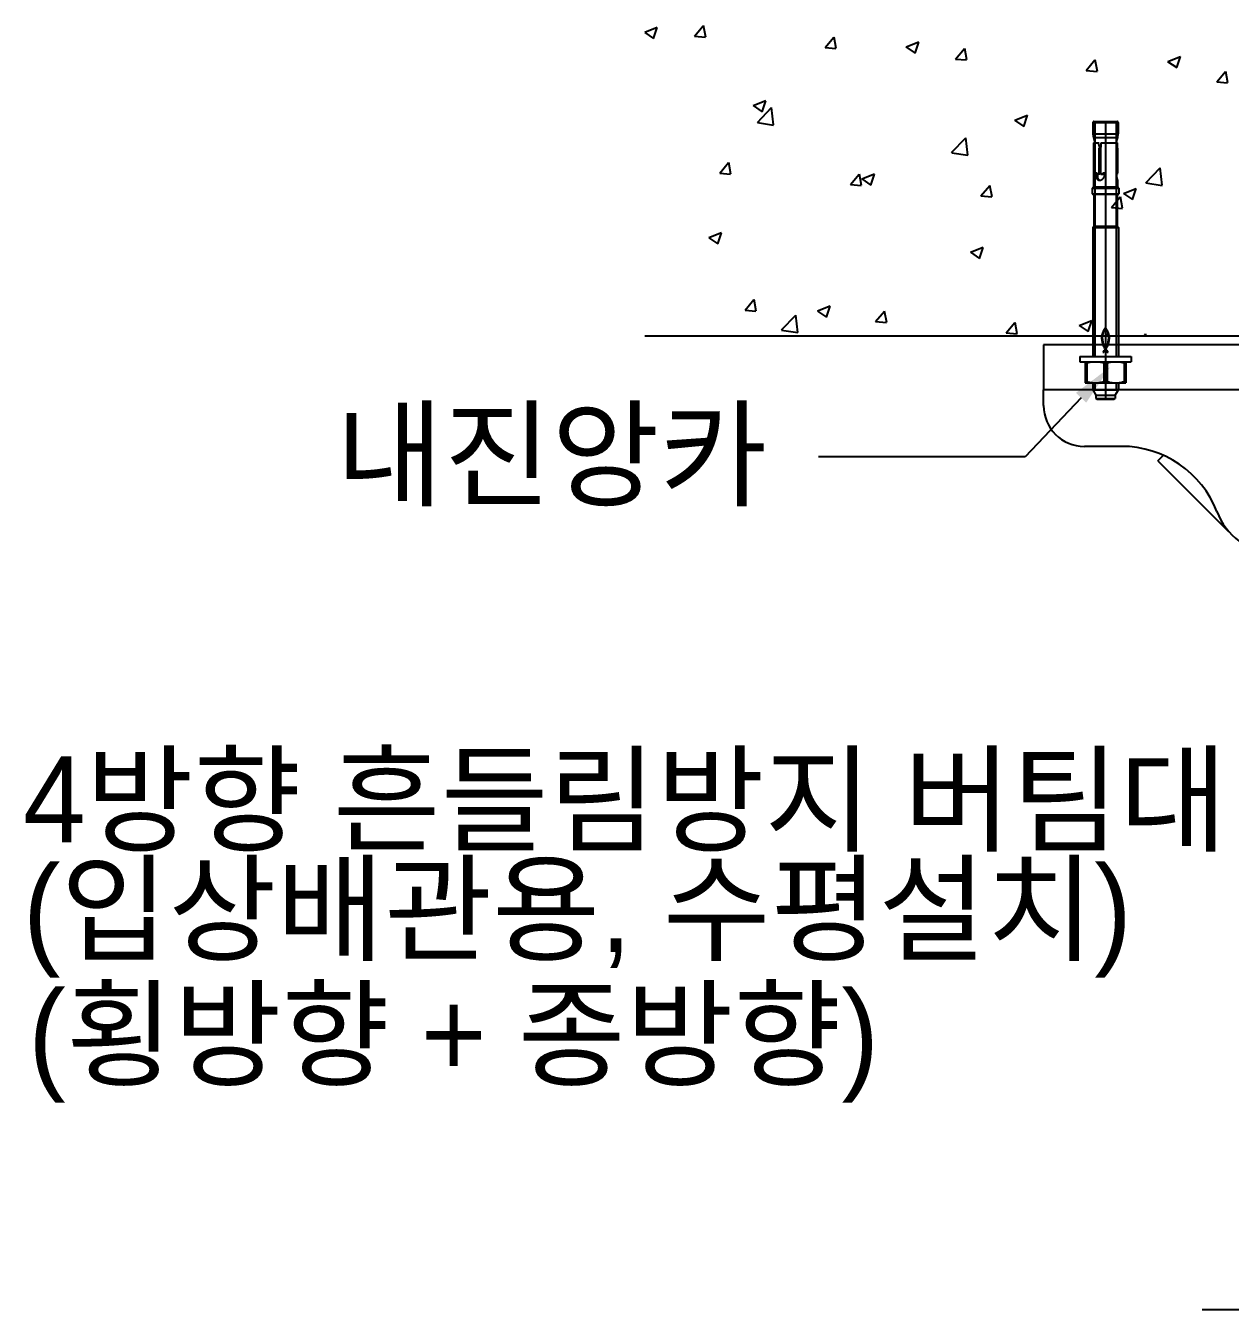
# Model space of a CAD drawing. Header units: millimetres. Extents: x 0 to 42050, y 0 to 29700.
# Drawn here: x 23614 to 25295, y 19759 to 21550 of the extents above; entities that cross this region are included whole.
import ezdxf

# ---------------------------------------------------------------- set-up
doc = ezdxf.new("R2010")
doc.units = ezdxf.units.MM
doc.header["$LTSCALE"] = 50
doc.linetypes.add('CENTER', pattern=[50.8, 31.75, -6.35, 6.35, -6.35])
doc.linetypes.add('CENTERX2', pattern=[4, 2.5, -0.5, 0.5, -0.5])
for name, color, linetype in [('3', 3, 'Continuous'), ('KVC', 7, 'Continuous'), ('P', 3, 'Continuous')]:
    doc.layers.add(name, color=color, linetype=linetype)
doc.styles.add('돋움', font='')
doc.styles.get('돋움').set_extended_font_data('Dotum')

msp = doc.modelspace()

# ---------------------------------------------------------------- linework, layer by layer
at = {"color": 7}
for p, q in [((24477.5, 21541), (24495, 21547.7)), ((24489.8, 21532.1), (24494.9, 21547.5)), ((24547, 21535.3), (24559.3, 21549.9)), ((24562.6, 21534.1), (24559.6, 21550)), ((24477.5, 21540.4), (24489.7, 21532.1)), ((24547, 21535.3), (24562.2, 21534)), ((24729.2, 21519.4), (24741.5, 21534)), ((24744.7, 21518.1), (24741.8, 21534)), ((24842.2, 21520.6), (24860, 21527.4)), ((24854.8, 21511.8), (24859.9, 21527.1)), ((24729.2, 21519.4), (24744.4, 21518)), ((24842.1, 21520.3), (24854.8, 21511.8)), ((24911.4, 21503.4), (24923.6, 21518)), ((24926.9, 21502.2), (24924, 21518.1)), ((25207.3, 21500.2), (25225.1, 21507)), ((24911.4, 21503.4), (24926.6, 21502.1)), ((25093.6, 21487.5), (25105.8, 21502.1)), ((25109.1, 21486.2), (25106.2, 21502.2)), ((25207.2, 21500), (25219.8, 21491.5)), ((25219.8, 21491.4), (25225, 21506.8)), ((25093.6, 21487.5), (25108.8, 21486.2)), ((25275.8, 21471.6), (25288, 21486.2)), ((25275.8, 21471.6), (25290.9, 21470.2)), ((25291.3, 21470.3), (25288.4, 21486.2)), ((24628.7, 21438.4), (24641.4, 21429.9)), ((24628.8, 21438.6), (24646.6, 21445.5)), ((24634.7, 21415), (24654.5, 21435.6)), ((24641.4, 21429.9), (24646.5, 21445.2)), ((24657.4, 21411.5), (24654.6, 21435.6)), ((24993.7, 21418.1), (25006.4, 21409.5)), ((24993.9, 21418.3), (25011.6, 21425.1)), ((25006.4, 21409.5), (25011.6, 21424.9)), ((24634.8, 21414.8), (24657.4, 21411.3)), ((24905.8, 21372.9), (24925.6, 21393.6)), ((24928.5, 21369.5), (24925.7, 21393.6)), ((24905.9, 21372.8), (24928.4, 21369.3)), ((24582.3, 21344.3), (24594.5, 21358.9)), ((24597.8, 21343), (24594.9, 21358.9)), ((25176.9, 21330.9), (25196.6, 21351.5)), ((25199.6, 21327.4), (25196.7, 21351.5)), ((24582.3, 21344.3), (24597.4, 21342.9)), ((24764.5, 21328.3), (24776.7, 21342.9)), ((24764.5, 21328.3), (24779.6, 21327)), ((24780, 21327.1), (24777, 21343)), ((24780.3, 21336.1), (24793, 21327.6)), ((24780.4, 21336.4), (24798.2, 21343.2)), ((24793, 21327.6), (24798.1, 21343)), ((25176.9, 21330.7), (25199.5, 21327.2)), ((24946.6, 21312.4), (24958.9, 21327)), ((24946.6, 21312.4), (24961.8, 21311.1)), ((24962.2, 21311.1), (24959.2, 21327)), ((25128.8, 21296.4), (25141.1, 21311)), ((25144.3, 21295.2), (25141.4, 21311.1)), ((25145.4, 21315.8), (25158, 21307.3)), ((25145.5, 21316), (25163.3, 21322.9)), ((25158, 21307.3), (25163.2, 21322.6)), ((25128.8, 21296.4), (25144, 21295.1)), ((24567, 21254.4), (24584.8, 21261.3)), ((24579.6, 21245.7), (24584.7, 21261)), ((24566.9, 21254.2), (24579.5, 21245.7)), ((24932.1, 21234.1), (24949.8, 21240.9)), ((24944.6, 21225.3), (24949.8, 21240.7)), ((24931.9, 21233.9), (24944.6, 21225.3)), ((24617.5, 21153.2), (24629.8, 21167.8)), ((24633, 21151.9), (24630.1, 21167.9)), ((24617.5, 21153.2), (24632.7, 21151.9)), ((24718.5, 21151.9), (24731.2, 21143.4)), ((24718.6, 21152.2), (24736.4, 21159)), ((24731.2, 21143.4), (24736.3, 21158.8)), ((24799.7, 21137.3), (24811.9, 21151.9)), ((24815.2, 21136), (24812.3, 21151.9)), ((24668.4, 21125.5), (24688.2, 21146.1)), ((24691.1, 21122), (24688.3, 21146.2)), ((24799.7, 21137.3), (24814.9, 21135.9)), ((24981.9, 21121.3), (24994.1, 21135.9)), ((24997.4, 21120.1), (24994.5, 21136)), ((25083.6, 21131.6), (25096.2, 21123.1)), ((25083.7, 21131.8), (25101.5, 21138.7)), ((25096.2, 21123.1), (25101.4, 21138.4)), ((24668.5, 21125.4), (24691, 21121.9)), ((24981.9, 21121.3), (24997.1, 21120)), ((25173.8, 21117), (25176.3, 21120)), ((25177.2, 21117), (25176.7, 21120))]:
    msp.add_line(p, q, dxfattribs=at)
at = {"color": 3, "linetype": 'CENTER'}
for p, q in [((25102.8, 21414.7), (25102.8, 21399.2)), ((25102.8, 21414.7), (25138.3, 21414.7)), ((25104.3, 21416.2), (25136.8, 21416.2)), ((25105.8, 21417.2), (25105.8, 21088.3)), ((25120.5, 21416.2), (25120.5, 21028.7)), ((25135.2, 21417.2), (25135.2, 21088.3)), ((25138.3, 21414.7), (25138.3, 21399.2)), ((25102.8, 21399.2), (25103.5, 21393.8)), ((25102.8, 21399.2), (25138.3, 21399.2)), ((25103.5, 21393.8), (25105.5, 21386.4)), ((25103.5, 21393.8), (25137.5, 21393.8)), ((25103.8, 21386.4), (25103.8, 21325.3)), ((25103.8, 21386.4), (25110.3, 21386.4)), ((25110.3, 21386.4), (25111.8, 21386.4)), ((25114.3, 21386.4), (25137.1, 21386.4)), ((25135.5, 21386.4), (25137.5, 21393.8)), ((25137.5, 21393.8), (25138.3, 21399.2)), ((25111.2, 21379.1), (25111.2, 21344.6)), ((25111.2, 21379.1), (25113.7, 21379.1)), ((25112.8, 21379.1), (25112.8, 21344.6)), ((25112.8, 21371.5), (25113.7, 21371.5)), ((25113.7, 21379.1), (25113.7, 21343.9)), ((25137.2, 21379.1), (25137.2, 21344.6)), ((25137.2, 21379.1), (25137.2, 21379.1)), ((25137.2, 21379.1), (25137.2, 21379.1)), ((25107, 21343.9), (25107.1, 21344)), ((25107, 21343.8), (25107, 21343.9)), ((25107, 21343.7), (25107, 21343.8)), ((25107, 21343.6), (25107, 21343.7)), ((25107, 21343.5), (25107, 21343.6)), ((25107, 21343.4), (25107, 21343.5)), ((25107, 21343.4), (25107, 21343.4)), ((25107, 21343.3), (25107, 21343.4)), ((25107, 21343.3), (25107, 21343.2)), ((25107, 21343.2), (25107, 21343.1)), ((25107, 21343.1), (25107, 21342.9)), ((25107, 21343.1), (25108.7, 21343.1)), ((25107, 21342.9), (25107, 21342.6)), ((25107, 21342.6), (25107, 21342.4)), ((25107, 21342.4), (25107, 21342.2)), ((25107, 21342.2), (25107, 21342)), ((25107, 21342), (25107, 21341.8)), ((25107, 21341.5), (25107, 21341.8)), ((25107, 21341.8), (25108.8, 21341.8)), ((25107, 21341.5), (25107, 21341.3)), ((25107, 21341.3), (25107, 21341.1)), ((25107, 21341.1), (25107.1, 21340.8)), ((25107.1, 21344.1), (25107.2, 21344.2)), ((25107.1, 21344), (25107.1, 21344.1)), ((25107.1, 21344), (25107.1, 21344)), ((25107.1, 21340.8), (25107.1, 21340.6)), ((25107.1, 21340.6), (25107.1, 21340.4)), ((25107.1, 21340.4), (25107.2, 21339.9)), ((25107.1, 21340.4), (25108.8, 21340.4)), ((25107.2, 21344.3), (25107.3, 21344.4)), ((25107.2, 21344.3), (25107.2, 21344.3)), ((25107.2, 21344.2), (25107.2, 21344.3)), ((25107.2, 21339.9), (25107.3, 21339.3)), ((25107.3, 21344.4), (25107.4, 21344.5)), ((25107.3, 21344.4), (25107.3, 21344.4)), ((25107.3, 21339.3), (25107.4, 21338.8)), ((25107.4, 21344.5), (25107.5, 21344.6)), ((25107.4, 21344.5), (25107.4, 21344.5)), ((25107.4, 21338.8), (25107.5, 21338.4)), ((25107.5, 21344.6), (25107.6, 21344.6)), ((25107.5, 21344.6), (25107.5, 21344.6)), ((25107.5, 21338.4), (25107.7, 21337.9)), ((25107.6, 21344.7), (25107.7, 21344.7)), ((25107.6, 21344.6), (25107.6, 21344.7)), ((25107.7, 21344.7), (25107.8, 21344.7)), ((25107.7, 21344.7), (25107.7, 21344.7)), ((25107.7, 21337.9), (25107.9, 21337.5)), ((25107.8, 21344.7), (25107.9, 21344.7)), ((25107.9, 21344.7), (25107.9, 21344.7)), ((25107.9, 21344.7), (25108, 21344.7)), ((25107.9, 21337.5), (25108.1, 21337)), ((25108, 21344.7), (25108.1, 21344.7)), ((25108, 21344.7), (25108, 21344.7)), ((25108, 21344.7), (25108, 21344.7)), ((25108.1, 21344.7), (25108.2, 21344.7)), ((25108.1, 21344.7), (25108.1, 21344.7)), ((25108.1, 21344.7), (25108.1, 21344.7)), ((25108.1, 21337), (25108.3, 21336.6)), ((25108.2, 21344.7), (25108.3, 21344.7)), ((25108.3, 21344.7), (25108.3, 21344.6)), ((25108.3, 21344.6), (25108.4, 21344.6)), ((25108.3, 21336.6), (25108.6, 21336.3)), ((25108.4, 21344.6), (25108.5, 21344.5)), ((25108.4, 21344.6), (25108.4, 21344.6)), ((25108.5, 21344.5), (25108.6, 21344.4)), ((25108.6, 21344.4), (25108.7, 21344.2)), ((25108.6, 21336.3), (25108.9, 21336)), ((25108.7, 21344.2), (25108.9, 21344)), ((25108.7, 21343.7), (25108.8, 21343.8)), ((25108.7, 21343.6), (25108.7, 21343.7)), ((25108.7, 21343.5), (25108.7, 21343.6)), ((25108.7, 21343.6), (25108.9, 21343.4)), ((25108.7, 21343.4), (25108.7, 21343.5)), ((25108.7, 21343.3), (25108.7, 21343.4)), ((25108.7, 21343.3), (25108.7, 21343.2)), ((25108.7, 21343.2), (25108.7, 21343.1)), ((25108.7, 21343.1), (25108.7, 21342.9)), ((25108.7, 21342.9), (25108.7, 21342.6)), ((25108.7, 21342.6), (25108.8, 21342.4)), ((25108.8, 21344), (25108.8, 21344)), ((25108.8, 21343.9), (25108.8, 21344)), ((25108.8, 21343.8), (25108.8, 21343.9)), ((25108.8, 21342.4), (25108.8, 21342.2)), ((25108.8, 21342.2), (25108.8, 21342)), ((25108.8, 21342), (25108.8, 21341.8)), ((25108.8, 21341.5), (25108.8, 21341.8)), ((25108.8, 21341.5), (25108.8, 21341.3)), ((25108.8, 21341.3), (25108.8, 21341.1)), ((25108.8, 21341.1), (25108.8, 21340.8)), ((25108.8, 21340.8), (25108.8, 21340.6)), ((25108.8, 21340.6), (25108.8, 21340.4)), ((25108.8, 21340.4), (25108.9, 21339.8)), ((25108.9, 21344), (25109, 21343.9)), ((25108.9, 21343.4), (25109, 21343.3)), ((25108.9, 21339.8), (25109, 21339.3)), ((25108.9, 21336), (25109.2, 21335.6)), ((25109, 21343.9), (25109.1, 21343.7)), ((25109, 21343.3), (25109.1, 21343.2)), ((25109, 21339.3), (25109.1, 21338.8)), ((25109.1, 21343.7), (25109.3, 21343.6)), ((25109.1, 21343.2), (25109.2, 21343.1)), ((25109.1, 21338.8), (25109.2, 21338.4)), ((25109.2, 21343.1), (25109.4, 21343)), ((25109.2, 21338.4), (25109.4, 21337.9)), ((25109.2, 21335.6), (25109.4, 21335.4)), ((25109.2, 21335.6), (25110.8, 21335.6)), ((25109.3, 21343.6), (25109.3, 21343.5)), ((25109.3, 21343.5), (25109.4, 21343.4)), ((25109.4, 21343.4), (25109.5, 21343.4)), ((25109.4, 21343), (25109.5, 21342.9)), ((25109.4, 21337.9), (25109.6, 21337.4)), ((25109.4, 21335.4), (25109.6, 21335.3)), ((25109.5, 21343.4), (25109.5, 21343.3)), ((25109.5, 21343.3), (25109.5, 21337.5)), ((25109.5, 21343.3), (25109.6, 21343.3)), ((25109.6, 21343.3), (25109.7, 21343.2)), ((25109.6, 21337.4), (25109.8, 21337)), ((25109.6, 21335.3), (25109.9, 21335.1)), ((25109.7, 21343.2), (25109.8, 21343.2)), ((25109.8, 21343.2), (25109.9, 21343.2)), ((25109.8, 21337), (25110, 21336.6)), ((25109.9, 21343.2), (25109.9, 21343.2)), ((25109.9, 21343.2), (25110, 21343.2)), ((25109.9, 21335.1), (25110.1, 21334.9)), ((25110, 21343.2), (25110.1, 21343.2)), ((25110, 21343.2), (25110, 21343.2)), ((25110, 21343.2), (25110, 21343.2)), ((25110, 21343.2), (25110, 21343.2)), ((25110, 21343.2), (25110, 21343.2)), ((25110, 21343.2), (25110, 21343.2)), ((25110, 21343.2), (25110, 21343.2)), ((25110, 21343.2), (25111.6, 21343.2)), ((25110, 21336.6), (25110.2, 21336.3)), ((25110.1, 21343.2), (25110.2, 21343.2)), ((25110.1, 21334.9), (25110.4, 21334.8)), ((25110.2, 21343.2), (25110.3, 21343.2)), ((25110.2, 21336.3), (25110.5, 21336)), ((25110.3, 21343.2), (25110.3, 21343.2)), ((25110.3, 21343.2), (25110.4, 21343.2)), ((25110.4, 21343.2), (25110.5, 21343.3)), ((25110.4, 21334.8), (25110.7, 21334.7)), ((25110.5, 21343.3), (25110.5, 21343.3)), ((25110.5, 21343.3), (25110.6, 21343.3)), ((25110.5, 21336), (25110.8, 21335.6)), ((25110.6, 21343.3), (25110.7, 21343.4)), ((25110.7, 21343.4), (25110.8, 21343.5)), ((25110.7, 21343.4), (25110.7, 21343.4)), ((25110.7, 21334.7), (25110.9, 21334.6)), ((25110.7, 21334.7), (25112.2, 21334.7)), ((25110.8, 21343.5), (25110.9, 21343.6)), ((25110.8, 21343.5), (25110.8, 21343.5)), ((25110.8, 21335.6), (25111, 21335.4)), ((25110.9, 21343.6), (25110.9, 21343.7)), ((25110.9, 21343.7), (25111, 21343.7)), ((25110.9, 21334.6), (25111.2, 21334.5)), ((25111, 21343.9), (25111.1, 21344)), ((25111, 21343.8), (25111, 21343.9)), ((25111, 21343.9), (25112.6, 21343.9)), ((25111, 21343.7), (25111, 21343.8)), ((25111, 21335.4), (25111.2, 21335.3)), ((25111.1, 21344.1), (25111.1, 21344.2)), ((25111.1, 21344.2), (25111.2, 21344.2)), ((25111.1, 21344), (25111.1, 21344.1)), ((25111.1, 21344), (25111.1, 21344)), ((25111.2, 21344.5), (25111.2, 21344.6)), ((25111.2, 21344.6), (25112.8, 21344.6)), ((25111.2, 21344.4), (25111.2, 21344.5)), ((25111.2, 21344.3), (25111.2, 21344.4)), ((25111.2, 21344.4), (25111.2, 21344.4)), ((25111.2, 21344.2), (25111.2, 21344.3)), ((25111.2, 21335.3), (25111.5, 21335.1)), ((25111.2, 21334.5), (25111.5, 21334.4)), ((25111.5, 21335.1), (25111.7, 21334.9)), ((25111.5, 21334.4), (25111.8, 21334.4)), ((25111.6, 21343.2), (25111.7, 21343.2)), ((25111.7, 21343.2), (25111.8, 21343.2)), ((25111.7, 21334.9), (25112, 21334.8)), ((25111.8, 21343.2), (25111.8, 21343.2)), ((25111.8, 21343.2), (25111.9, 21343.2)), ((25111.8, 21334.4), (25112.1, 21334.3)), ((25111.9, 21343.2), (25112, 21343.2)), ((25112, 21343.2), (25112, 21343.3)), ((25112, 21343.3), (25112.1, 21343.3)), ((25112, 21334.8), (25112.2, 21334.7)), ((25112.1, 21343.3), (25112.2, 21343.3)), ((25112.1, 21334.3), (25112.4, 21334.3)), ((25112.2, 21343.3), (25112.2, 21343.4)), ((25112.2, 21343.4), (25112.3, 21343.4)), ((25112.2, 21334.7), (25112.4, 21334.6)), ((25112.3, 21343.4), (25112.3, 21343.5)), ((25112.3, 21343.5), (25112.4, 21343.5)), ((25112.4, 21343.6), (25112.5, 21343.7)), ((25112.4, 21343.5), (25112.4, 21343.6)), ((25112.4, 21334.6), (25112.5, 21334.6)), ((25112.4, 21334.3), (25112.6, 21334.3)), ((25112.5, 21343.7), (25112.6, 21343.8)), ((25112.5, 21343.7), (25112.5, 21343.7)), ((25112.5, 21334.6), (25112.7, 21334.5)), ((25112.6, 21343.9), (25112.6, 21344)), ((25112.6, 21344), (25112.7, 21344)), ((25112.6, 21343.8), (25112.6, 21343.9)), ((25112.6, 21334.3), (25112.8, 21334.3)), ((25112.7, 21344.3), (25112.8, 21344.4)), ((25112.7, 21344.2), (25112.7, 21344.3)), ((25112.7, 21344.1), (25112.7, 21344.2)), ((25112.7, 21344.2), (25112.7, 21344.2)), ((25112.7, 21344), (25112.7, 21344.1)), ((25112.7, 21334.5), (25112.8, 21334.5)), ((25112.8, 21344.5), (25112.8, 21344.6)), ((25112.8, 21344.4), (25112.8, 21344.5)), ((25112.8, 21344.4), (25112.8, 21344.4)), ((25112.8, 21334.5), (25113, 21334.4)), ((25112.8, 21334.3), (25113, 21334.4)), ((25113, 21334.4), (25113.2, 21334.4)), ((25113, 21334.4), (25113.2, 21334.4)), ((25113.2, 21334.4), (25113.4, 21334.4)), ((25113.4, 21334.4), (25113.7, 21334.5)), ((25113.7, 21343.9), (25113.7, 21343.9)), ((25113.7, 21343.8), (25113.7, 21343.9)), ((25113.7, 21343.8), (25113.7, 21343.8)), ((25113.7, 21343.8), (25113.7, 21343.7)), ((25113.7, 21343.7), (25113.7, 21343.6)), ((25113.7, 21343.6), (25113.7, 21343.6)), ((25113.7, 21343.6), (25113.7, 21343.5)), ((25113.7, 21343.5), (25113.7, 21343.4)), ((25113.7, 21343.4), (25113.7, 21343.4)), ((25113.7, 21343.4), (25113.8, 21343.3)), ((25113.7, 21334.5), (25114.1, 21334.6)), ((25113.8, 21343.3), (25113.8, 21343.3)), ((25113.8, 21343.3), (25113.8, 21343.2)), ((25113.8, 21343.2), (25113.9, 21343.2)), ((25113.9, 21343.2), (25113.9, 21343.1)), ((25113.9, 21343.1), (25114, 21343.1)), ((25114, 21343.1), (25114, 21343)), ((25114, 21343), (25114, 21343)), ((25114, 21343), (25114.1, 21342.9)), ((25114.1, 21342.9), (25114.1, 21342.9)), ((25114.1, 21342.9), (25114.2, 21342.9)), ((25114.1, 21334.6), (25114.4, 21334.8)), ((25114.2, 21342.9), (25114.3, 21342.8)), ((25114.3, 21342.8), (25114.3, 21342.8)), ((25114.3, 21342.8), (25114.4, 21342.8)), ((25114.4, 21342.8), (25114.4, 21342.8)), ((25114.4, 21342.8), (25114.5, 21342.8)), ((25114.4, 21334.8), (25114.8, 21335)), ((25114.5, 21342.8), (25114.5, 21342.8)), ((25114.5, 21342.8), (25114.6, 21342.7)), ((25114.6, 21342.7), (25114.7, 21342.7)), ((25114.7, 21342.7), (25114.7, 21342.7)), ((25114.7, 21342.7), (25114.8, 21342.8)), ((25114.7, 21342.7), (25116.3, 21342.7)), ((25114.8, 21342.8), (25114.9, 21342.8)), ((25114.8, 21335), (25115.2, 21335.2)), ((25114.9, 21342.8), (25114.9, 21342.8)), ((25114.9, 21342.8), (25115, 21342.8)), ((25115, 21342.8), (25115.1, 21342.8)), ((25115.1, 21342.8), (25115.3, 21342.9)), ((25115.1, 21342.8), (25116.7, 21342.8)), ((25115.2, 21335.2), (25115.5, 21335.4)), ((25115.3, 21342.9), (25115.5, 21343.1)), ((25115.5, 21343.1), (25115.7, 21343.2)), ((25115.5, 21335.4), (25115.9, 21335.6)), ((25115.7, 21343.2), (25115.9, 21343.4)), ((25115.9, 21343.4), (25116.1, 21343.5)), ((25115.9, 21335.6), (25116.2, 21335.9)), ((25116.1, 21343.5), (25116.3, 21343.7)), ((25116.2, 21335.9), (25116.5, 21336.1)), ((25116.3, 21343.7), (25116.5, 21343.9)), ((25116.3, 21342.7), (25116.3, 21342.7)), ((25116.3, 21342.7), (25116.4, 21342.8)), ((25116.4, 21342.8), (25116.5, 21342.8)), ((25116.5, 21343.9), (25116.7, 21344)), ((25116.5, 21342.8), (25116.5, 21342.8)), ((25116.5, 21342.8), (25116.6, 21342.8)), ((25116.5, 21336.1), (25116.8, 21336.4)), ((25116.6, 21342.8), (25116.7, 21342.8)), ((25116.7, 21344), (25116.8, 21344.2)), ((25116.7, 21342.8), (25116.9, 21342.9)), ((25116.8, 21344.2), (25117, 21344.4)), ((25116.8, 21336.4), (25117.1, 21336.7)), ((25116.9, 21342.9), (25117.1, 21343.1)), ((25117, 21344.4), (25117.1, 21344.5)), ((25117, 21344.4), (25118.6, 21344.4)), ((25117.1, 21344.5), (25117.2, 21344.6)), ((25117.1, 21343.1), (25117.3, 21343.2)), ((25117.1, 21336.7), (25117.4, 21337)), ((25117.2, 21344.6), (25117.3, 21344.6)), ((25117.3, 21344.6), (25117.4, 21344.7)), ((25117.3, 21343.2), (25117.6, 21343.4)), ((25117.4, 21344.7), (25117.5, 21344.7)), ((25117.4, 21337), (25117.7, 21337.3)), ((25117.5, 21344.7), (25117.6, 21344.8)), ((25117.6, 21344.8), (25117.7, 21344.8)), ((25117.6, 21343.4), (25117.8, 21343.5)), ((25117.7, 21344.8), (25117.9, 21344.8)), ((25117.7, 21337.3), (25117.9, 21337.7)), ((25117.8, 21343.5), (25117.9, 21343.7)), ((25117.9, 21344.8), (25118, 21344.8)), ((25117.9, 21343.7), (25118.1, 21343.9)), ((25117.9, 21337.7), (25118.2, 21338)), ((25118, 21344.8), (25118.1, 21344.8)), ((25118.1, 21344.8), (25118.2, 21344.8)), ((25118.1, 21343.9), (25118.3, 21344)), ((25118.2, 21344.8), (25118.3, 21344.8)), ((25118.2, 21338), (25118.4, 21338.4)), ((25118.3, 21344.8), (25118.4, 21344.7)), ((25118.3, 21344), (25118.5, 21344.2)), ((25118.4, 21344.7), (25118.5, 21344.7)), ((25118.4, 21338.4), (25118.5, 21338.7)), ((25118.5, 21344.7), (25118.6, 21344.7)), ((25118.5, 21344.2), (25118.6, 21344.4)), ((25118.5, 21338.7), (25118.7, 21339)), ((25118.6, 21344.7), (25118.7, 21344.6)), ((25118.6, 21344.4), (25118.7, 21344.5)), ((25118.7, 21344.6), (25118.8, 21344.5)), ((25118.7, 21344.5), (25118.8, 21344.5)), ((25118.7, 21344.5), (25118.7, 21344.5)), ((25118.7, 21344.5), (25118.7, 21344.5)), ((25118.7, 21344.5), (25118.7, 21344.5)), ((25118.7, 21339), (25118.8, 21339.3)), ((25118.8, 21344.5), (25118.8, 21344.6)), ((25118.8, 21344.5), (25118.9, 21344.5)), ((25118.8, 21339.3), (25118.9, 21339.6)), ((25118.9, 21344.5), (25119, 21344.4)), ((25118.9, 21339.6), (25119, 21339.9)), ((25119, 21344.4), (25119.1, 21344.3)), ((25119, 21339.9), (25119.1, 21340.2)), ((25119.1, 21344.3), (25119.2, 21344.3)), ((25119.1, 21340.2), (25119.2, 21340.5)), ((25119.2, 21344.3), (25119.2, 21344.2)), ((25119.2, 21344.2), (25119.3, 21344.1)), ((25119.2, 21340.9), (25119.3, 21341.2)), ((25119.2, 21340.5), (25119.2, 21340.9)), ((25119.3, 21344.1), (25119.3, 21344)), ((25119.3, 21344), (25119.4, 21343.9)), ((25119.3, 21342), (25119.4, 21342.3)), ((25119.3, 21341.8), (25119.3, 21342)), ((25119.3, 21341.5), (25119.3, 21341.8)), ((25119.3, 21341.2), (25119.3, 21341.5)), ((25119.4, 21343.9), (25119.4, 21343.7)), ((25119.4, 21343.7), (25119.4, 21343.6)), ((25119.4, 21343.6), (25119.5, 21343.5)), ((25119.4, 21343.2), (25119.5, 21343.3)), ((25119.4, 21343.1), (25119.4, 21343.2)), ((25119.4, 21342.8), (25119.4, 21343.1)), ((25119.4, 21342.6), (25119.4, 21342.8)), ((25119.4, 21342.3), (25119.4, 21342.6)), ((25119.5, 21343.5), (25119.5, 21343.4)), ((25119.5, 21343.3), (25119.5, 21343.4)), ((25135.7, 21343.6), (25135.8, 21343.7)), ((25135.7, 21343.5), (25135.7, 21343.6)), ((25135.7, 21343.6), (25136.8, 21343.6)), ((25135.7, 21343.4), (25135.7, 21343.5)), ((25135.7, 21343.4), (25135.7, 21343.4)), ((25135.7, 21343.3), (25135.7, 21343.4)), ((25135.7, 21343.3), (25135.7, 21343.2)), ((25135.7, 21343.2), (25135.7, 21343.1)), ((25135.7, 21343.2), (25137, 21343.2)), ((25135.7, 21343.2), (25137, 21343.2)), ((25135.7, 21343.1), (25135.7, 21342.9)), ((25135.7, 21342.9), (25135.7, 21342.6)), ((25135.7, 21342.7), (25137, 21342.7)), ((25135.7, 21342.6), (25135.8, 21342.4)), ((25135.8, 21344.1), (25135.9, 21344.2)), ((25135.8, 21344), (25135.8, 21344.1)), ((25135.8, 21344), (25135.8, 21344)), ((25135.8, 21343.9), (25135.8, 21344)), ((25135.8, 21343.8), (25135.8, 21343.9)), ((25135.8, 21343.7), (25135.8, 21343.8)), ((25135.8, 21342.4), (25135.8, 21342.2)), ((25135.8, 21342.2), (25135.8, 21342)), ((25135.8, 21342), (25135.8, 21341.8)), ((25135.8, 21341.5), (25135.8, 21341.8)), ((25135.8, 21341.5), (25135.8, 21341.3)), ((25135.8, 21341.3), (25135.8, 21341.1)), ((25135.8, 21341.1), (25135.8, 21340.8)), ((25135.8, 21340.8), (25135.8, 21340.6)), ((25135.8, 21340.6), (25135.8, 21340.4)), ((25135.8, 21340.4), (25135.9, 21339.9)), ((25135.9, 21344.4), (25136, 21344.4)), ((25135.9, 21344.3), (25135.9, 21344.4)), ((25135.9, 21344.3), (25135.9, 21344.3)), ((25135.9, 21344.2), (25135.9, 21344.3)), ((25135.9, 21339.9), (25135.9, 21339.3)), ((25135.9, 21339.3), (25136, 21338.8)), ((25136, 21344.5), (25136.1, 21344.6)), ((25136, 21344.5), (25136, 21344.5)), ((25136, 21344.4), (25136, 21344.5)), ((25136, 21344.5), (25136.5, 21344.5)), ((25136, 21338.8), (25136.1, 21338.4)), ((25136.1, 21344.7), (25136.2, 21344.7)), ((25136.1, 21344.6), (25136.1, 21344.7)), ((25136.1, 21344.6), (25136.1, 21344.6)), ((25136.1, 21344.6), (25136.1, 21344.6)), ((25136.1, 21338.4), (25136.2, 21337.9)), ((25136.2, 21344.7), (25136.3, 21344.7)), ((25136.2, 21344.7), (25136.2, 21344.7)), ((25136.2, 21344.7), (25136.2, 21344.7)), ((25136.2, 21344.7), (25136.4, 21344.7)), ((25136.2, 21337.9), (25136.3, 21337.5)), ((25136.3, 21344.7), (25136.3, 21344.7)), ((25136.3, 21344.7), (25136.4, 21344.7)), ((25136.3, 21344.7), (25136.3, 21344.7)), ((25136.3, 21344.7), (25136.3, 21344.7)), ((25136.3, 21337.5), (25136.4, 21337)), ((25136.4, 21344.7), (25136.5, 21344.7)), ((25136.4, 21344.7), (25136.4, 21344.7)), ((25136.4, 21344.7), (25136.4, 21344.7)), ((25136.4, 21344.7), (25136.4, 21344.7)), ((25136.4, 21344.7), (25136.4, 21344.7)), ((25136.4, 21337), (25136.5, 21336.6)), ((25136.5, 21344.7), (25136.5, 21344.6)), ((25136.5, 21344.6), (25136.5, 21344.5)), ((25136.5, 21344.6), (25136.5, 21344.6)), ((25136.5, 21344.6), (25136.5, 21344.6)), ((25136.5, 21344.5), (25136.6, 21344.4)), ((25136.5, 21336.6), (25136.6, 21336.3)), ((25136.6, 21344.4), (25136.6, 21344.2)), ((25136.6, 21344.2), (25136.7, 21344)), ((25136.6, 21336.3), (25136.7, 21336)), ((25136.7, 21344), (25136.7, 21343.9)), ((25136.7, 21343.9), (25136.8, 21343.7)), ((25136.7, 21336), (25136.8, 21335.6)), ((25136.8, 21343.7), (25136.8, 21343.6)), ((25136.8, 21343.6), (25136.8, 21343.5)), ((25136.8, 21343.5), (25136.9, 21343.4)), ((25136.8, 21335.6), (25136.9, 21335.4)), ((25136.9, 21343.4), (25136.9, 21343.4)), ((25136.9, 21343.4), (25136.9, 21343.3)), ((25136.9, 21343.3), (25136.9, 21343.3)), ((25136.9, 21343.3), (25136.9, 21343.2)), ((25136.9, 21343.2), (25137, 21343.2)), ((25136.9, 21335.4), (25136.9, 21335.3)), ((25136.9, 21335.3), (25137, 21335.1)), ((25137, 21343.2), (25137, 21343.2)), ((25137, 21343.2), (25137, 21343.2)), ((25137, 21343.2), (25137, 21343.2)), ((25137, 21343.2), (25137.1, 21343.2)), ((25137, 21343.2), (25137, 21343.2)), ((25137, 21343.2), (25137, 21343.2)), ((25137, 21343.2), (25137, 21343.2)), ((25137, 21343.2), (25137, 21343.2)), ((25137, 21343.2), (25137, 21343.2)), ((25137, 21343.2), (25137, 21343.2)), ((25137, 21343.2), (25137, 21343.2)), ((25137, 21343.2), (25137, 21343.2)), ((25137, 21343.2), (25137, 21343.2)), ((25137, 21342.7), (25137, 21342.8)), ((25137, 21342.8), (25137, 21342.8)), ((25137, 21342.8), (25137, 21342.8)), ((25137, 21342.8), (25137, 21342.8)), ((25137, 21342.8), (25137, 21342.8)), ((25137, 21342.8), (25137.1, 21342.8)), ((25137, 21342.7), (25137, 21342.7)), ((25137, 21335.1), (25137, 21334.9)), ((25137, 21334.9), (25137.1, 21334.8)), ((25137.1, 21343.7), (25137.2, 21343.8)), ((25137.1, 21343.6), (25137.1, 21343.7)), ((25137.1, 21343.7), (25137.1, 21343.7)), ((25137.1, 21343.5), (25137.1, 21343.6)), ((25137.1, 21343.6), (25137.1, 21343.6)), ((25137.1, 21343.4), (25137.1, 21343.5)), ((25137.1, 21343.5), (25137.1, 21343.5)), ((25137.1, 21343.3), (25137.1, 21343.4)), ((25137.1, 21343.4), (25137.1, 21343.4)), ((25137.1, 21343.3), (25137.1, 21343.4)), ((25137.1, 21343.4), (25137.1, 21343.4)), ((25137.1, 21343.2), (25137.1, 21343.3)), ((25137.1, 21343.3), (25137.1, 21343.3)), ((25137.1, 21343.3), (25137.1, 21343.3)), ((25137.1, 21343.2), (25137.1, 21343.3)), ((25137.1, 21343.2), (25137.1, 21343.2)), ((25137.1, 21343.1), (25137.1, 21343.2)), ((25137.1, 21343.2), (25137.1, 21343.2)), ((25137.1, 21343), (25137.1, 21343.1)), ((25137.1, 21343.1), (25137.1, 21343.1)), ((25137.1, 21342.9), (25137.1, 21343)), ((25137.1, 21343), (25137.1, 21343)), ((25137.1, 21343), (25137.1, 21343)), ((25137.1, 21342.8), (25137.1, 21342.9)), ((25137.1, 21342.9), (25137.1, 21342.9)), ((25137.1, 21334.8), (25137.1, 21334.7)), ((25137.1, 21334.7), (25137.1, 21334.6)), ((25137.1, 21334.6), (25137.2, 21334.5)), ((25137.2, 21344.5), (25137.2, 21344.6)), ((25137.2, 21344.4), (25137.2, 21344.5)), ((25137.2, 21344.3), (25137.2, 21344.4)), ((25137.2, 21344.4), (25137.2, 21344.4)), ((25137.2, 21344.2), (25137.2, 21344.3)), ((25137.2, 21344.1), (25137.2, 21344.2)), ((25137.2, 21344.2), (25137.2, 21344.2)), ((25137.2, 21344), (25137.2, 21344.1)), ((25137.2, 21343.9), (25137.2, 21344)), ((25137.2, 21344), (25137.2, 21344)), ((25137.2, 21343.8), (25137.2, 21343.9)), ((25137.2, 21334.5), (25137.2, 21334.4)), ((25137.2, 21334.4), (25137.2, 21334.3)), ((25137.2, 21334.4), (25137.2, 21334.4)), ((25137.2, 21334.3), (25137.2, 21325.3)), ((25137.2, 21334.3), (25137.2, 21334.3)), ((25102, 21323.2), (25102, 21315.5)), ((25102, 21323.2), (25139, 21323.2)), ((25102, 21315.5), (25139, 21315.5)), ((25102.6, 21323.8), (25138.4, 21323.8)), ((25102.6, 21314.9), (25138.4, 21314.9)), ((25103.8, 21325.3), (25137.2, 21325.3)), ((25104.1, 21314.9), (25104.1, 21270.2)), ((25136.9, 21314.9), (25136.9, 21270.2)), ((25139, 21323.2), (25139, 21315.5)), ((25102.6, 21268.2), (25104.1, 21270.2)), ((25102.6, 21268.2), (25102.6, 21088.3)), ((25102.6, 21268.2), (25138.4, 21268.2)), ((25104.1, 21270.2), (25136.9, 21270.2)), ((25136.9, 21270.2), (25138.4, 21268.2)), ((25138.4, 21268.2), (25138.4, 21088.3)), ((25115.4, 21114.4), (25115.5, 21115.3)), ((25115.4, 21113.6), (25115.4, 21114.4)), ((25115.4, 21112.8), (25115.4, 21113.6)), ((25115.5, 21115.3), (25115.6, 21116.1)), ((25115.6, 21116.1), (25115.7, 21117)), ((25115.7, 21117), (25115.8, 21117.8)), ((25115.8, 21117.8), (25116, 21118.6)), ((25116, 21118.6), (25116.2, 21119.4)), ((25116.2, 21119.4), (25116.4, 21120.2)), ((25116.3, 21114.8), (25116.4, 21115.6)), ((25116.3, 21114), (25116.3, 21114.8)), ((25116.3, 21113.2), (25116.3, 21114)), ((25116.3, 21113.2), (25116.3, 21112.4)), ((25116.4, 21120.2), (25116.6, 21121)), ((25116.4, 21115.6), (25116.5, 21116.4)), ((25116.5, 21116.4), (25116.6, 21117.2)), ((25116.6, 21121), (25116.9, 21121.8)), ((25116.6, 21117.2), (25116.7, 21118)), ((25116.7, 21118), (25116.9, 21118.7)), ((25116.9, 21121.8), (25117.2, 21122.5)), ((25116.9, 21118.7), (25117.1, 21119.5)), ((25117.1, 21119.5), (25117.3, 21120.3)), ((25117.2, 21122.5), (25117.5, 21123.3)), ((25117.3, 21120.3), (25117.6, 21121.2)), ((25117.5, 21123.3), (25117.9, 21124)), ((25117.6, 21121.2), (25117.9, 21122)), ((25117.9, 21124), (25118.2, 21124.8)), ((25117.9, 21122), (25118.3, 21122.8)), ((25118.2, 21124.8), (25118.6, 21125.5)), ((25118.3, 21122.8), (25118.6, 21123.7)), ((25118.6, 21125.5), (25119, 21126.2)), ((25118.6, 21123.7), (25119, 21124.4)), ((25119, 21126.2), (25119.5, 21126.9)), ((25119, 21124.4), (25119.5, 21125.2)), ((25119.5, 21126.9), (25120, 21127.6)), ((25119.5, 21125.2), (25120, 21126)), ((25120, 21127.6), (25120.5, 21128.3)), ((25120, 21126), (25120.5, 21126.8)), ((25120.5, 21128.3), (25121, 21127.5)), ((25120.5, 21126.8), (25120.7, 21126.4)), ((25120.7, 21126.4), (25121, 21126)), ((25121, 21127.5), (25121.6, 21126.7)), ((25121, 21126), (25121.2, 21125.6)), ((25121.2, 21125.6), (25121.6, 21124.9)), ((25121.6, 21126.7), (25122.1, 21125.9)), ((25121.6, 21124.9), (25122, 21124.3)), ((25121.7, 21119), (25121.8, 21119.1)), ((25121.7, 21118.8), (25121.7, 21119)), ((25121.7, 21118.8), (25121.7, 21118.5)), ((25121.7, 21118.5), (25121.8, 21118.2)), ((25121.8, 21119.1), (25122, 21119.3)), ((25121.8, 21118.2), (25122, 21118.1)), ((25122, 21124.3), (25122.3, 21123.6)), ((25122, 21119.3), (25122.2, 21119.3)), ((25122, 21118.1), (25122.3, 21118)), ((25122.1, 21125.9), (25122.6, 21125)), ((25122.2, 21119.3), (25122.5, 21119.3)), ((25122.3, 21123.6), (25122.6, 21122.9)), ((25122.3, 21118), (25122.5, 21118)), ((25122.5, 21119.3), (25122.7, 21119.1)), ((25122.5, 21118), (25122.7, 21118)), ((25122.6, 21125), (25123, 21124.2)), ((25122.6, 21122.9), (25122.9, 21122.1)), ((25122.7, 21119.1), (25122.9, 21118.9)), ((25122.7, 21118), (25122.8, 21118.1)), ((25122.8, 21118.1), (25122.9, 21118.2)), ((25122.9, 21122.1), (25123.2, 21121.4)), ((25122.9, 21118.9), (25122.9, 21118.6)), ((25122.9, 21118.3), (25122.9, 21118.6)), ((25122.9, 21118.2), (25122.9, 21118.3)), ((25123, 21124.2), (25123.4, 21123.3)), ((25123.2, 21121.4), (25123.5, 21120.6)), ((25123.4, 21123.3), (25123.7, 21122.4)), ((25123.5, 21120.6), (25123.7, 21119.9)), ((25123.7, 21122.4), (25124.1, 21121.5)), ((25123.7, 21119.9), (25123.9, 21119.1)), ((25123.9, 21119.1), (25124.1, 21118.3)), ((25124.1, 21121.5), (25124.3, 21120.8)), ((25124.1, 21118.3), (25124.2, 21117.6)), ((25124.2, 21117.6), (25124.4, 21116.8)), ((25124.3, 21120.8), (25124.6, 21120)), ((25124.4, 21116.8), (25124.5, 21116)), ((25124.5, 21116), (25124.6, 21115.2)), ((25124.6, 21120), (25124.8, 21119.2)), ((25124.6, 21115.2), (25124.6, 21114.3)), ((25124.6, 21114.3), (25124.7, 21113.5)), ((25124.7, 21113.5), (25124.7, 21112.7)), ((25124.8, 21119.2), (25125, 21118.4)), ((25125, 21118.4), (25125.1, 21117.6)), ((25125.1, 21117.6), (25125.3, 21116.8)), ((25125.3, 21116.8), (25125.4, 21115.9)), ((25125.4, 21115.9), (25125.5, 21115.1)), ((25125.5, 21115.1), (25125.5, 21114.2)), ((25125.5, 21114.2), (25125.6, 21113.4)), ((25125.6, 21113.4), (25125.6, 21112.5)), ((25115.4, 21112.8), (25115.4, 21111.9)), ((25115.4, 21111.9), (25115.5, 21111.1)), ((25115.5, 21111.1), (25115.5, 21110.3)), ((25115.5, 21110.3), (25115.6, 21109.5)), ((25115.6, 21109.5), (25115.8, 21108.7)), ((25115.8, 21108.7), (25115.9, 21107.9)), ((25115.9, 21107.9), (25116.1, 21107.1)), ((25116.1, 21107.1), (25116.3, 21106.4)), ((25116.3, 21112.4), (25116.3, 21111.6)), ((25116.3, 21111.6), (25116.4, 21110.9)), ((25116.3, 21106.4), (25116.5, 21105.6)), ((25116.4, 21110.9), (25116.5, 21110.1)), ((25116.5, 21110.1), (25116.6, 21109.3)), ((25116.5, 21105.6), (25116.7, 21104.8)), ((25116.6, 21109.3), (25116.7, 21108.5)), ((25116.7, 21108.5), (25116.9, 21107.7)), ((25116.7, 21104.8), (25117, 21104.1)), ((25116.9, 21107.7), (25117.1, 21107)), ((25117, 21104.1), (25117.3, 21103.4)), ((25117.1, 21107), (25117.3, 21106.2)), ((25117.3, 21106.2), (25117.5, 21105.5)), ((25117.3, 21103.4), (25117.6, 21102.6)), ((25117.5, 21105.5), (25117.7, 21104.7)), ((25117.5, 21095), (25118.1, 21095.8)), ((25117.6, 21102.6), (25118, 21101.9)), ((25117.7, 21104.7), (25118, 21104)), ((25118, 21104), (25118.3, 21103.3)), ((25118, 21101.9), (25118.3, 21101.2)), ((25118.1, 21095.8), (25118.8, 21096.7)), ((25118.3, 21103.3), (25118.6, 21102.6)), ((25118.3, 21101.2), (25118.7, 21100.5)), ((25118.6, 21102.6), (25119, 21101.9)), ((25118.7, 21100.5), (25119.1, 21099.8)), ((25118.7, 21095.1), (25119.3, 21095.9)), ((25118.8, 21096.7), (25119.4, 21097.6)), ((25119, 21101.9), (25119.3, 21101.2)), ((25119.1, 21099.8), (25119.5, 21099.2)), ((25119.3, 21101.2), (25119.7, 21100.6)), ((25119.3, 21095.9), (25120, 21096.8)), ((25119.4, 21097.6), (25120, 21098.4)), ((25119.5, 21099.2), (25120, 21098.5)), ((25119.7, 21100.6), (25120.1, 21099.9)), ((25120, 21098.5), (25120, 21098.4)), ((25120, 21096.8), (25120.5, 21097.7)), ((25120.1, 21099.9), (25120.5, 21099.3)), ((25120.5, 21099.3), (25120.6, 21099.3)), ((25120.5, 21097.7), (25121.1, 21096.8)), ((25120.6, 21099.3), (25121, 21100)), ((25121, 21100), (25121.5, 21100.8)), ((25121.1, 21098.5), (25121.6, 21099.2)), ((25121.1, 21098.5), (25121.6, 21097.6)), ((25121.1, 21096.8), (25121.7, 21095.9)), ((25121.5, 21100.8), (25121.9, 21101.5)), ((25121.6, 21099.2), (25122, 21100)), ((25121.6, 21097.6), (25122.2, 21096.8)), ((25121.7, 21095.9), (25122.4, 21095.1)), ((25121.9, 21101.5), (25122.3, 21102.3)), ((25122, 21100), (25122.5, 21100.8)), ((25122.2, 21096.8), (25122.8, 21095.9)), ((25122.3, 21102.3), (25122.6, 21103.1)), ((25122.5, 21100.8), (25122.9, 21101.6)), ((25122.6, 21103.1), (25122.9, 21103.9)), ((25122.8, 21095.9), (25123.5, 21095.1)), ((25122.9, 21103.9), (25123.2, 21104.7)), ((25122.9, 21101.6), (25123.3, 21102.4)), ((25123.2, 21104.7), (25123.5, 21105.5)), ((25123.3, 21102.4), (25123.6, 21103.2)), ((25123.5, 21105.5), (25123.8, 21106.3)), ((25123.5, 21095.1), (25124.1, 21094.3)), ((25123.6, 21103.2), (25124, 21104.1)), ((25123.8, 21106.3), (25124, 21107.1)), ((25124, 21107.1), (25124.2, 21107.9)), ((25124, 21104.1), (25124.3, 21104.9)), ((25124.2, 21107.9), (25124.3, 21108.7)), ((25124.3, 21108.7), (25124.4, 21109.5)), ((25124.3, 21104.9), (25124.5, 21105.8)), ((25124.4, 21109.5), (25124.5, 21110.3)), ((25124.5, 21110.3), (25124.6, 21111.1)), ((25124.5, 21105.8), (25124.8, 21106.6)), ((25124.6, 21111.1), (25124.7, 21111.9)), ((25124.7, 21111.9), (25124.7, 21112.7)), ((25124.8, 21106.6), (25125, 21107.5)), ((25125, 21107.5), (25125.1, 21108.3)), ((25125.1, 21108.3), (25125.3, 21109.1)), ((25125.3, 21109.1), (25125.4, 21110)), ((25125.4, 21110), (25125.5, 21110.8)), ((25125.5, 21111.7), (25125.6, 21112.5)), ((25125.5, 21110.8), (25125.5, 21111.7)), ((25084.8, 21088.3), (25084.8, 21080.9)), ((25084.8, 21088.3), (25156.3, 21088.3)), ((25084.8, 21080.9), (25156.3, 21080.9)), ((25092.2, 21080.9), (25092.2, 21051.7)), ((25092.2, 21079.7), (25094.5, 21079.7)), ((25094.5, 21079.7), (25095.4, 21079.9)), ((25094.5, 21079.7), (25094.5, 21053.5)), ((25095.4, 21079.9), (25096.3, 21080.2)), ((25096.3, 21080.2), (25097.2, 21080.4)), ((25097.2, 21080.4), (25098, 21080.6)), ((25098, 21080.6), (25098.8, 21080.7)), ((25098.8, 21080.7), (25099.7, 21080.9)), ((25113, 21080.9), (25113.9, 21080.7)), ((25113.9, 21080.7), (25114.7, 21080.6)), ((25114.7, 21080.6), (25115.6, 21080.4)), ((25115.6, 21080.4), (25116.4, 21080.2)), ((25116.4, 21080.2), (25117.3, 21079.9)), ((25116.9, 21094.3), (25117.5, 21095)), ((25116.9, 21094.3), (25118, 21094.3)), ((25117.3, 21079.9), (25118.2, 21079.7)), ((25118, 21094.3), (25118.7, 21095.1)), ((25118.2, 21079.7), (25118.2, 21053.5)), ((25118.2, 21079.7), (25122.8, 21079.7)), ((25122.4, 21095.1), (25123, 21094.3)), ((25122.8, 21079.7), (25123.7, 21079.9)), ((25122.8, 21079.7), (25122.8, 21053.5)), ((25123, 21094.3), (25124, 21094.3)), ((25123.7, 21079.9), (25124.6, 21080.2)), ((25124, 21094.3), (25124.1, 21094.3)), ((25124.6, 21080.2), (25125.5, 21080.4)), ((25125.5, 21080.4), (25126.3, 21080.6)), ((25126.3, 21080.6), (25127.2, 21080.7)), ((25127.2, 21080.7), (25128, 21080.9)), ((25141.4, 21080.9), (25142.2, 21080.7)), ((25142.2, 21080.7), (25143, 21080.6)), ((25143, 21080.6), (25143.9, 21080.4)), ((25143.9, 21080.4), (25144.8, 21080.2)), ((25144.8, 21080.2), (25145.6, 21079.9)), ((25145.6, 21079.9), (25146.5, 21079.7)), ((25146.5, 21079.7), (25146.5, 21053.5)), ((25146.5, 21079.7), (25148.8, 21079.7)), ((25148.8, 21080.9), (25148.8, 21051.7)), ((25156.3, 21088.3), (25156.3, 21080.9)), ((25092.2, 21053.5), (25094.5, 21053.5)), ((25092.2, 21051.7), (25148.8, 21051.7)), ((25094.5, 21053.5), (25095.8, 21053.1)), ((25095.8, 21053.1), (25097, 21052.8)), ((25097, 21052.8), (25098.2, 21052.6)), ((25098.2, 21052.6), (25099.4, 21052.3)), ((25099.4, 21052.3), (25100.6, 21052.1)), ((25100.6, 21052.1), (25101.8, 21052)), ((25101.8, 21052), (25102.9, 21051.8)), ((25102.6, 21051.7), (25102.6, 21041.9)), ((25102.6, 21041.9), (25107.1, 21034.7)), ((25102.6, 21041.9), (25138.4, 21041.9)), ((25102.9, 21051.8), (25104.1, 21051.8)), ((25104.1, 21051.8), (25105.2, 21051.7)), ((25105.2, 21051.7), (25106.4, 21051.7)), ((25105.8, 21051.7), (25105.8, 21041.9)), ((25106.4, 21051.7), (25107.6, 21051.7)), ((25107.6, 21051.7), (25108.9, 21051.8)), ((25108.9, 21051.8), (25110.2, 21051.9)), ((25110.2, 21051.9), (25111.5, 21052)), ((25111.5, 21052), (25112.8, 21052.2)), ((25112.8, 21052.2), (25114.1, 21052.5)), ((25114.1, 21052.5), (25115.4, 21052.8)), ((25115.4, 21052.8), (25116.8, 21053.1)), ((25116.8, 21053.1), (25118.2, 21053.5)), ((25118.2, 21053.5), (25122.8, 21053.5)), ((25122.8, 21053.5), (25124, 21053.2)), ((25124, 21053.2), (25125.1, 21052.9)), ((25125.1, 21052.9), (25126.2, 21052.6)), ((25126.2, 21052.6), (25127.3, 21052.4)), ((25127.3, 21052.4), (25128.4, 21052.2)), ((25128.4, 21052.2), (25129.4, 21052.1)), ((25129.4, 21052.1), (25130.5, 21051.9)), ((25130.5, 21051.9), (25131.5, 21051.8)), ((25131.5, 21051.8), (25132.6, 21051.7)), ((25132.6, 21051.7), (25133.6, 21051.7)), ((25133.6, 21051.7), (25134.7, 21051.7)), ((25133.9, 21034.7), (25138.4, 21041.9)), ((25134.7, 21051.7), (25135.7, 21051.7)), ((25135.2, 21051.7), (25135.2, 21041.9)), ((25135.7, 21051.7), (25136.8, 21051.7)), ((25136.8, 21051.7), (25137.8, 21051.8)), ((25137.8, 21051.8), (25138.9, 21051.9)), ((25138.4, 21051.7), (25138.4, 21041.9)), ((25138.9, 21051.9), (25139.9, 21052.1)), ((25139.9, 21052.1), (25141, 21052.2)), ((25141, 21052.2), (25142, 21052.4)), ((25142, 21052.4), (25143.1, 21052.6)), ((25143.1, 21052.6), (25144.2, 21052.9)), ((25144.2, 21052.9), (25145.4, 21053.2)), ((25145.4, 21053.2), (25146.5, 21053.5)), ((25146.5, 21053.5), (25148.8, 21053.5)), ((25107.1, 21034.7), (25107.1, 21029.9)), ((25107.1, 21034.7), (25133.9, 21034.7)), ((25107.1, 21029.9), (25108.3, 21028.7)), ((25107.1, 21029.9), (25133.9, 21029.9)), ((25108.3, 21028.7), (25132.7, 21028.7)), ((25132.7, 21028.7), (25133.9, 21029.9)), ((25133.9, 21034.7), (25133.9, 21029.9))]:
    msp.add_line(p, q, dxfattribs=at)
at = {"color": 1, "linetype": 'CENTERX2', "elevation": 0}
msp.add_lwpolyline([(25255.3, 19759.2), (27246.2, 19759.2)], dxfattribs=at)
at = {"color": 3, "linetype": 'CENTER'}
for centre, radius, start, end in [((25104.3, 21414.7), 1.49, 90, 180), ((25136.8, 21414.7), 1.49, 360, 90), ((25102.6, 21323.2), 0.596, 90, 179.9991), ((25102.6, 21315.5), 0.596, 180.0009, 270), ((25105.3, 21325.3), 1.49, 180, 270), ((25135.7, 21325.3), 1.49, 270, 0), ((25138.4, 21323.2), 0.596, 0.0009, 90), ((25138.4, 21315.5), 0.596, 270, 359.9991)]:
    msp.add_arc(centre, radius, start, end, dxfattribs=at)
for centre, major_axis, ratio, start_param, end_param in [((25120.5, 21379.1), (14.8, -52.8), 0.146629, 4.532876, 4.671831), ((25120.5, 21360.1), (14.5, 190.8), 0.043494, 1.435601, 1.474263), ((25120.5, 21379.1), (0, -52.9), 0.315697, 1.570796, 1.709294)]:
    msp.add_ellipse(centre, major_axis=major_axis, ratio=ratio, start_param=start_param, end_param=end_param, dxfattribs=at)
at = {"layer": '3', "color": 1}
for p, q in [((25086.4, 21031), (25008.4, 20948.5)), ((25008.4, 20948.5), (24719.8, 20948.5))]:
    msp.add_line(p, q, dxfattribs=at)
msp.add_solid([(25079.3, 21037.7), (25093.6, 21024.2), (25127.1, 21073.9)], dxfattribs=at)
at = {"layer": 'KVC', "color": 3, "linetype": 'Continuous', "lineweight": 25}
for p, q in [((25033.9, 21104.6), (25033.9, 21041.9)), ((25416.1, 21104.6), (25033.9, 21104.6)), ((25033.9, 21020.1), (25033.9, 21041.9)), ((25418.6, 21041.9), (25033.9, 21041.9)), ((25142.9, 20963.1), (25091, 20963.1)), ((25193.7, 20943.1), (25194.4, 20943.8)), ((25193.7, 20943.1), (25292.3, 20844.4)), ((25194.4, 20943.8), (25196.4, 20945.8)), ((25196.4, 20945.8), (25199.8, 20949.2)), ((25199.8, 20949.2), (25201.2, 20950.6))]:
    msp.add_line(p, q, dxfattribs=at)
for centre, radius, start, end in [((25091, 21020.1), 57, 180, 270), ((25142.9, 20820.5), 142.6, 21.1958, 90), ((25364.9, 20906.6), 95.5, 201.1958, 29.0669)]:
    msp.add_arc(centre, radius, start, end, dxfattribs=at)
at = {"layer": 'P', "color": 0, "lineweight": -2}
msp.add_line((28420.3, 21117), (24477.5, 21117), dxfattribs=at)

# ---------------------------------------------------------------- texts
at = {"layer": '3', "color": 4, "style": '돋움'}
for s, p in [('내진앙카', (24046.3, 20892)), ('4방향 흔들림방지 버팀대', (23610.1, 20410.5, 0)), ('(입상배관용, 수평설치)', (23610.1, 20257.9, 0)), ('(횡방향 + 종방향)', (23617.4, 20083.4, 0))]:
    msp.add_text(s, height=120, dxfattribs=at).set_placement(p)

doc.saveas('drawing.dxf')
